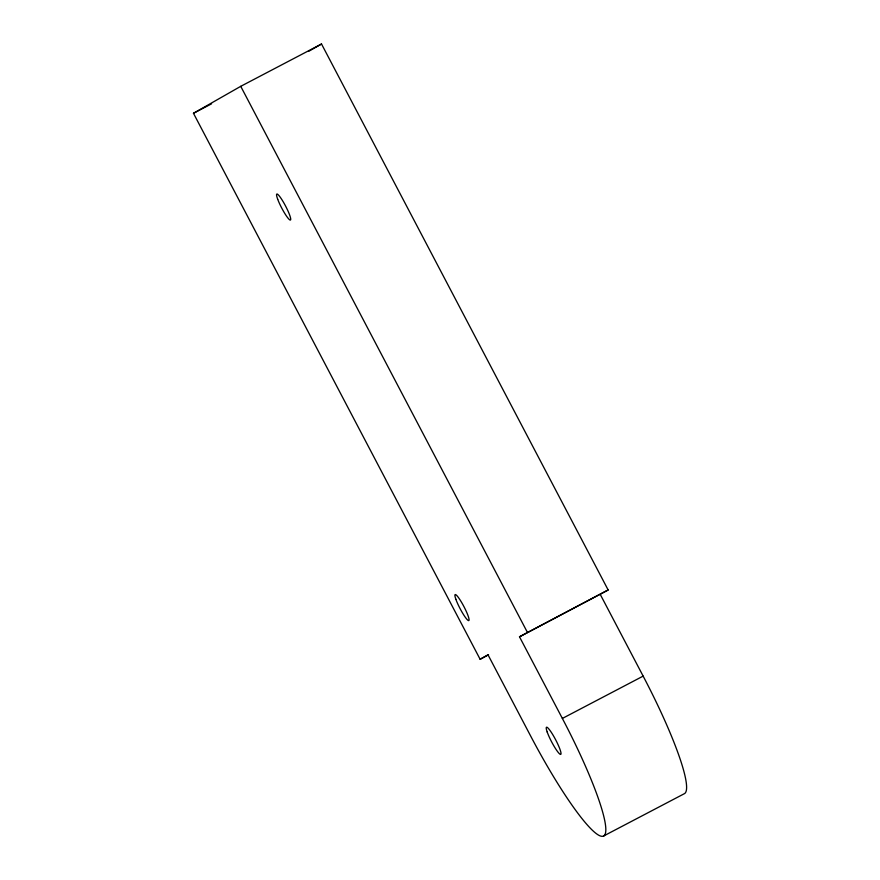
<?xml version="1.0" encoding="UTF-8"?>
<svg xmlns="http://www.w3.org/2000/svg" width="880" height="880" viewBox="0 0 880 880"><rect width="100%" height="100%" fill="white"/><g stroke="black" fill="none" stroke-linecap="round" stroke-linejoin="round"><path stroke-width="1.32" d="M488.554 654.841L480.117 659.263L193.468 113.289L240.735 86.328L321.519 44L608.157 589.974L519.497 636.801L562.364 718.443A122.628 18.128 62.3 0 1 603.614 836L684.387 793.672A122.628 18.128 62.3 0 0 643.148 676.115L600.281 594.462M308.517 51.414L321.519 44M480.117 659.263L487.993 654.775L530.86 736.417A122.628 18.128 62.3 0 0 603.614 836M519.497 636.801L608.157 589.974M193.468 113.289L211.563 103.818M562.364 718.443L643.148 676.115M240.735 86.328L527.373 632.302M547.184 731.984A15.323 2.266 62.3 0 0 559.988 754.182A15.323 2.266 62.3 0 0 553.674 736.186A15.323 2.266 62.3 0 0 547.184 731.984M455.84 599.214A14.718 2.178 62.3 0 0 468.127 620.433A14.718 2.178 62.3 0 0 461.934 602.976A14.718 2.178 62.3 0 0 455.84 599.214M277.706 199.276A14.718 2.178 62.3 0 0 289.971 220A14.718 2.178 62.3 0 0 283.173 201.74A14.718 2.178 62.3 0 0 277.706 199.276"/></g></svg>
